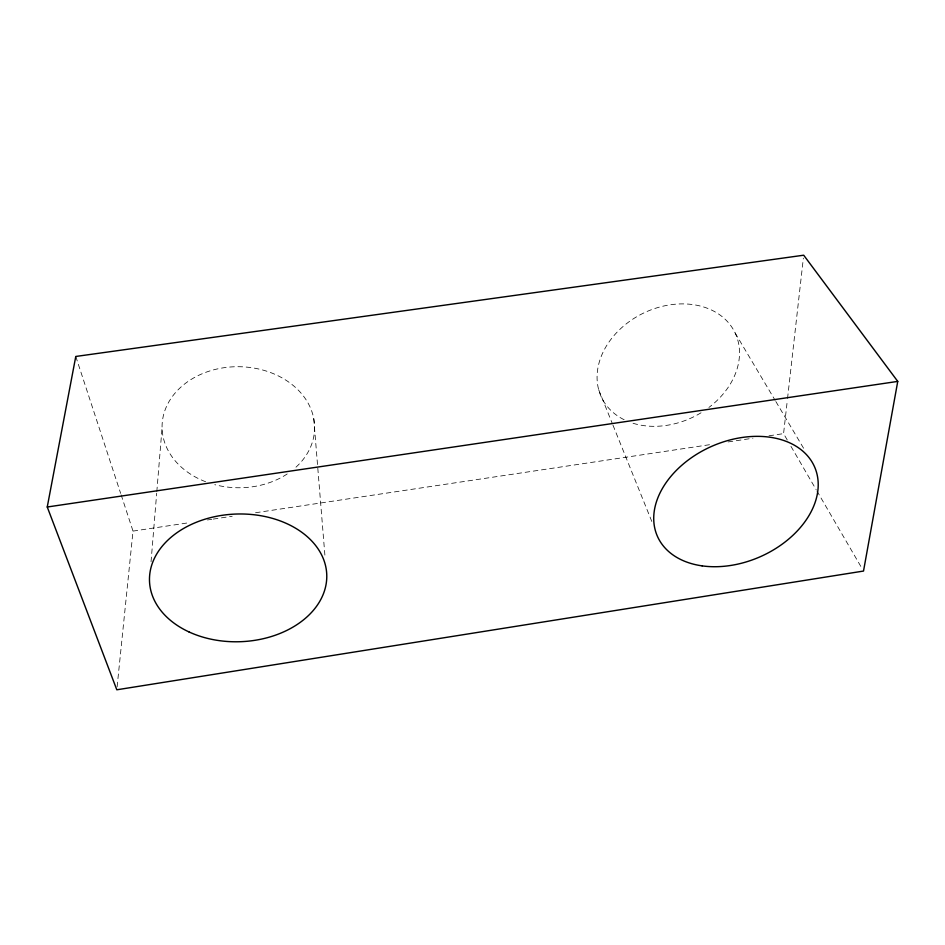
<?xml version="1.0" encoding="UTF-8"?>
<svg xmlns="http://www.w3.org/2000/svg" width="945" height="945" viewBox="0 0 945 945"><rect width="100%" height="100%" fill="white"/><g stroke="black" fill="none" stroke-linecap="round" stroke-linejoin="round"><path stroke-width="0.71" stroke-dasharray="4.72 3.54" d="M151.046 561.779L156.681 493.266M156.799 491.813L162.079 427.683M117.109 686.873L133.021 531.102L121.114 494.778M787.268 439.992L783.57 433.625L787.362 399.995M787.528 398.53L803.368 258.139M133.021 531.102L189.91 522.585M207.416 519.963L211.786 519.301M213.251 519.088L232.21 516.242M255.54 512.745L710.628 444.552M728.134 441.929L752.929 438.22M768.982 435.81L783.57 433.625M735.151 333.006L775.101 400.278M775.857 401.542L804.49 449.773M790.965 446.359L816.137 489.616M816.882 490.892L862.041 568.5M598.728 389.836L612.419 423.797M612.962 425.155L651.861 521.581M75.777 356.466L120.653 493.384M313.764 418.67L325.163 558.471M205.608 481.726A76.273 60.527 0.8 0 1 173.195 395.4A76.273 60.527 0.8 0 1 284.516 379.311A76.273 60.527 0.8 0 1 293.942 468.956M287.209 473.965A76.273 60.527 0.8 0 1 214.775 484.667M624.149 419.734A74.171 57.61 -26.3 0 1 617.026 332.227A74.171 57.61 -26.3 0 1 722.523 316.941A74.171 57.61 -26.3 0 1 708.892 407.46M701.025 412.788A74.171 57.61 -26.3 0 1 632.122 422.982"/><path stroke-width="1.42" d="M897.75 381.402L863.517 571.052L116.814 689.791L47.25 507.004L75.777 356.466L803.699 255.209L897.75 381.402L47.25 507.004M188.929 631.898A88.688 63.87 -2.1 0 0 326.592 580.49A88.688 63.87 -2.1 0 0 198.84 521.297A88.688 63.87 -2.1 0 0 188.929 631.898M702.1 565.866A85.9 60.291 -23.9 0 0 817.815 478.536A85.9 60.291 -23.9 0 0 688.007 460.215A85.9 60.291 -23.9 0 0 702.1 565.866"/></g></svg>
